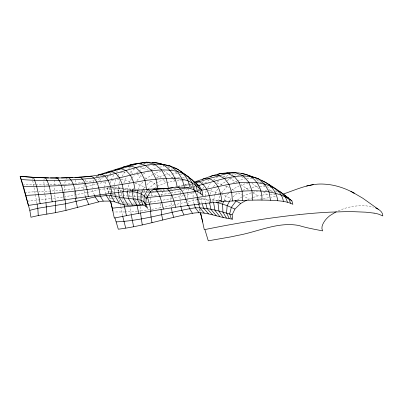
<?xml version="1.0" encoding="UTF-8"?>
<svg xmlns="http://www.w3.org/2000/svg" width="403" height="403" viewBox="0 0 403 403"><rect width="100%" height="100%" fill="white"/><g stroke="black" fill="none" stroke-linecap="round" stroke-linejoin="round"><path stroke-width="0.3" stroke-dasharray="2.02 1.51" d="M64.455 191.224L64.5 185.974M139.922 202.271L139.967 201.077M140.108 197.49L140.461 194.573M198.538 203.666L197.354 199.681L197.405 198.478M197.546 195.46L197.626 193.657M129.721 191.354L129.514 197.928M150.334 203.147L150.803 197.007M201.152 198.2L201.037 199.409L201.999 202.84M35.832 184.922L54.264 184.76L54.722 180.373L55.357 178.957M104.73 187.4L105.339 181.834L107.168 181.365M161.326 196.392L162.731 191.042M171.25 195.823L170.852 198.689L171.265 206.815M206.084 190.775L204.82 199.636L205.585 202.633M84.252 184.151L83.743 187.249L84.298 193.128L85.229 196.07M110.341 183.335L110.82 180.423L114.356 179.798M180.358 193.767L179.864 196.644L180.63 205.308M180.453 193.193L180.846 190.891L171.653 192.961L172.801 190.045M209.359 202.135L208.95 200.311L209.172 199.122M210.064 194.367L210.734 190.8L212.129 188.785M62.138 184.378L64.556 184.262L65.316 180.705M118.487 185.954L117.953 188.312L118.417 191.274M119.016 183.597L119.812 180.055M43.942 179.844L44.169 178.861M215.016 194.387L213.348 201.334L211.701 200.951M215.152 193.808L215.57 192.07L218.189 188.664M188.755 188.533L187.294 194.594L187.501 199.354M123.902 183.118L124.643 180.131L127.101 176.6M147.931 195.913L150.924 195.767L151.654 193.042M93.002 183.531L92.509 185.345L92.655 187.657M93.164 182.927L93.818 180.514L104.654 177.285M123.625 189.35L127.227 190.125L129.635 181.375L131.514 178.861M218.295 201.45L220.088 195.606M132.718 190.151L133.65 187.199M75.809 180.131L74.706 183.466L83.325 182.433M194.387 188.866L195.148 186.654M129.927 190.785L130.542 189.078L139.77 189.405M99.793 180.786L101.47 177.527M138.274 189.667L140.128 185.027L143.408 181.501M223.997 200.623L225.851 196.029L229.352 192.523M197.989 190.684L198.734 189.007M85.053 181.244L85.799 179.673M143.463 189.168L144.491 187.032L134.96 183.063M107.233 177.924L108.049 176.247L110.865 175.32M202.754 188.77L203.878 186.68M230.173 200.115L231.075 198.452L221.791 194.337M111.107 179.904L113.958 174.726M141.221 191.269L141.725 190.382M116.805 177.481L117.439 176.428M117.757 175.904L119.343 173.27M207.731 187.647L210.23 183.597M190.317 186.075L191.561 184.111L184.619 186.216M121.988 176.318L124.713 172.116L126.446 172.267M66.037 179.204L66.928 177.839M213.519 186.765L215.958 183.229M131.892 178.358L134.144 175.34M220.804 185.264L221.554 184.292L226.557 180.977M136.914 180.65L140.818 175.829L141.911 176.343M221.418 192.946L226.924 186.594L228.456 185.682M156.304 191.032L162.928 190.448L164.414 188.775M110.14 173.93L111.817 172.081M145.458 179.3L146.274 178.418L152.727 174.494M201.853 183.073L203.596 181.274M116.326 172.116L117.575 170.857M229.791 192.085L231.1 190.77M231.539 190.332L232.415 189.455L240.611 185.108M146.768 184.881L150.858 181.007L151.956 180.423M209.353 179.607L206.119 182.509L203.263 183.32M128.799 168.61L130.617 167.054M147.891 189.249L154.5 183.612L155.629 183.078M232.909 196.906L237.946 192.649L241.911 195.027M213.489 180.201L217.675 176.831M134.637 168.812L129.912 172.565L134.678 173.693M96.055 176.942L96.957 176.232M184.71 185.32L185.627 184.604L189.214 183.551M155.357 187.863L156.832 186.715M136.703 172.781L138.607 171.381M139.085 171.028L142.899 168.222L145.821 167.084M218.839 180.876L216.305 182.725L223.166 184.982M237.553 199.969L241.936 196.931M143.302 174.146L145.281 172.806M227.055 180.645L230.058 178.66L234.032 177.436M233.06 182.932L236.768 181.088M247.598 199.606L252.676 197.651M156.349 178.091L159.094 176.63L163.689 175.396M156.193 182.811L164.122 179.35M242.868 190.367L246.696 188.589L249.664 187.949M157.326 186.332L165.965 182.609L162.963 179.617M137.549 166.706L140.823 165.311M143.549 164.147L145.186 163.447L146.939 163.24M338.218 210.804L344.439 208.467A45.368 32.598 -15.6 0 1 350.892 206.82A43.856 31.51 -15.6 0 1 358.781 205.777L366.065 205.822L373.51 207.162M251.15 192.836L243.397 195.913L248.661 199.011M148.158 166.167L149.327 165.714M190.951 187.722L195.334 186.105M150.45 169.849L157.241 167.426M222.668 176.59L224.406 176.811L229.04 175.229M231.932 174.242L233.669 173.653M253.25 197.46L257.839 195.903L261.557 195.264M192.488 192.916L183.864 195.541M194.231 192.357L193.062 192.73L193.097 198.674M161.165 171.346L154.339 173.512L160.545 177.748M106.916 176.595L108.049 176.247M96.649 176.761L101.41 175.34M182.544 190.387L187.627 188.871M183.294 195.702L172.655 198.281M237.342 180.932L244.828 178.877M105.339 181.834L87.249 186.488M189.924 184.378L191.667 183.899M164.263 175.24L168.288 174.156L171.411 174.025M248.424 183.038L241.155 184.816L248.722 189.974M275.314 196.241L271.159 197.208M190.841 187.244L194.956 186.302M185.904 202.14L174.731 204.749M86.746 192.553L64.828 196.8L52.642 198.357M87.36 192.412L98.438 189.873M174.121 204.89L162.681 207.333M171.079 177.763L173.446 177.491M172.056 198.417L161.996 200.311M175.668 188.342L169.008 189.521M198.336 191.113L199.525 190.856M86.665 186.614L75.426 188.599M252.036 187.43L256.192 186.534L259.29 186.534M175.461 186.801L177.255 186.413M177.854 186.287L183.833 184.992M184.428 184.866L188.765 184.69M151.634 209.359L162.082 207.459M178.03 186.911L182.801 185.924M183.4 185.803L188.171 184.816M198.155 190.896L199.369 190.649M268.736 197.702L257.759 199.48M99.057 189.748L109.571 188L110.467 192.72M252.837 192.281L257.497 191.39M85.794 182.05L93.818 180.514M166.575 182.494L175.093 180.912L181.612 180.791M197.354 199.681L187.607 201.732L187.531 199.948M262.177 195.153L267.134 194.296L269.587 194.261M128.698 167.069L131.071 166.666M169.87 193.254L159.049 194.891M162.928 190.448L166.575 189.894M27.394 201.198L52.047 198.417M150.324 201.979L160.817 200.528M149.805 209.661L137.902 211.142M120.225 172.675L124.713 172.116M64.369 189.984L73.623 188.866M150.924 195.767L158.424 194.956M152.092 191.41L155.704 191.087M61.256 190.251L51.322 191.017M159.583 167.074L163.719 166.716M139.896 202.87L141.126 202.764M146.642 202.291L149.095 202.084M137.307 211.192L125.348 211.943M64.556 184.262L73.512 183.561M199.193 199.545L204.82 199.636L208.95 200.311M50.702 191.052L38.995 191.611M133.998 198.296L140.204 197.974M140.823 197.938L143.302 197.797M24.669 192.312L38.381 191.637M146.868 192.463L149.266 192.342M54.264 184.76L59.715 184.498M143.146 196.145L134.199 196.231M145.538 196.029L147.332 195.944M172.036 174L177.658 173.764L179.486 174.187M124.749 211.963L113.283 211.978M132.743 203.077L134.531 203.021M135.126 203.006L138.108 202.921M119.394 179.481L115.535 179.587L113.873 187.894L114.563 192.075M143.438 191.642L145.292 191.591M147.765 191.526L148.999 191.49M112.029 187.939L117.953 188.312L122.426 189.088M182.206 180.781L183.985 180.746M270.201 194.256L275.723 194.181M111.918 198.83L110.115 198.855L109.122 194.604M112.518 198.825L115.52 198.785M117.923 198.75L119.122 198.734M121.525 198.699L122.724 198.684L123.681 202.795M134.642 192.629L133.418 192.639L135.252 198.256M140.158 192.574L141.992 192.558M142.607 192.553L145.669 192.523M174.056 177.486L180.106 177.436M265.134 190.594L266.917 190.589M269.295 190.579L272.912 191.057M246.621 178.715L252.117 178.715M259.91 186.539L264.872 186.539M35.212 184.917L23.591 184.776M131.816 196.206L123.232 195.752M110.402 187.687L119.61 188.705L134.214 189.581M125.953 192.438L131.549 192.589M123.65 202.991L126.094 203.057M126.703 203.077L129.761 203.162L129.902 204.386M143.342 163.391L148.722 164.182M138.466 191.632L140.969 191.712M221.297 200.583L212.19 199.938M224.32 200.724L226.128 200.81M221.333 200.588L211.877 199.868M224.411 200.744L226.259 200.835M219.086 200.467L220.879 200.558M107.334 187.35L108.412 191.561L114.694 191.934M120.134 195.536L122.613 195.707M122.235 190.684L107.415 188.71L108.382 192.911M107.949 187.42L109.787 187.622M210.638 199.727L199.253 198.261M111.666 194.503L114.074 194.82M114.679 194.896L118.291 195.369M207.883 190.418L215.57 192.07L220.627 193.853M111.314 186.992L130.542 189.078L131.811 189.531M121.122 179.632L124.643 180.131L131.408 181.934M275.34 191.541L278.377 192.14M139.952 167.583L142.899 168.222L148.752 170.454M169.673 166.958L167.265 166.414L172.333 169.673M266.69 186.816L270.892 187.788M180.101 174.328L183.148 175.033M182.499 177.557L185.385 178.232M187.697 178.776L188.851 179.043M127.227 190.125L128.366 190.397M261.643 182.771L260.474 182.463L255.17 178.715M255.759 178.892L258.122 179.592M224.406 176.811L226.103 177.365M228.924 178.287L237.13 182.337M234.219 173.839L238.611 175.325M136.934 174.428L140.818 175.829M152.782 165.24L155.014 166.122M225.312 185.904L229.121 187.743M144.642 177.642L147.805 179.28M241.78 176.796L243.331 177.617M232.415 189.455L234.929 190.906M252.762 192.715L257.839 195.903M144.491 187.032L145.463 187.662M263.592 191.949L267.134 194.296M272.388 191.883L268.67 189.108M190.629 186.02L192.03 187.017M150.858 181.007L154.5 183.612L156.923 185.944M163.442 170.62L168.288 174.156L173.31 178.781M259.124 188.755L251.82 183.189M175.25 171.88L177.658 173.764M263.668 185.058L265.033 186.171M275.234 189.581L276.584 190.679M173.668 179.204L175.093 180.912M143.831 189.788L145.362 192.065M146.324 194.196L146.979 195.873M94.433 195.173L92.871 191.123L92.796 189.969M120.976 192.307L119.61 188.705L118.749 188.035L118.578 191.48M197.112 198.336L197.475 199.611M194.12 203.837L193.108 200.457L193.097 199.268M187.924 202.87L188.241 204.009M121.132 192.886L122.245 196.946M135.715 200.079L136.33 202.508M197.823 200.936L198.024 201.742M200.014 211.353L199.314 208.558M109.228 196.387L109.938 199.233M198.246 202.644L198.488 203.636M104.594 188.634L105.702 193.239M108.412 191.561L108.981 193.994M199.742 208.996L200.296 211.419M197.737 201.933L197.944 202.84M122.583 215.741L120.104 203.5M197.258 199.747L196.996 198.397M75.19 197.42L74.469 191.652M36.99 203.53L32.799 181.023M131.146 214.195L130.184 206.84M119.53 199.787L119.893 202.271M44.914 194.357L43.846 181.501M44.99 194.946L45.897 202.115M140.425 212.18L140.048 205.973M65.069 199.132L64.495 191.843M55.211 200.618L54.319 187.194M160.842 203.52L160.883 207.711M32.628 177.799L32.638 179.385M197.379 200.598A51.302 0.735 75.3 0 1 197.017 198.84"/><path stroke-width="0.6" d="M97.858 175.527L98.76 174.821L131.449 164.489L146.39 162.182L153.946 162.414L169.93 165.9L176.287 168.454L181.587 171.985L188.347 176.751L199.178 185.874L201.812 190.226L202.951 195.626C193.314 186.614 180.892 186.055 168.429 188.362C145.533 188.836 122.774 191.536 100.146 194.896C98.866 188.251 97.884 179.673 91.229 176.202C72.006 178.071 52.627 178.453 33.343 177.335L20.15 176.323L29.812 210.321L30.96 217.237L38.27 215.54L55.392 212.688L55.609 205.631L55.261 201.248M150.435 191.692L147.891 189.249L144.249 195.913L143.886 201.722L145.795 206.24L147.634 208.321L145.785 203.938L146.213 198.734L150.435 191.692L154.374 188.629M132.718 190.151L132.345 191.334L133.232 199.001L136.829 205.011L143.166 205.026L145.795 206.24M138.043 190.246L137.116 192.563L137.418 199.465L140.239 204.84M223.766 201.198L222.607 204.064L222.899 212.089L226.471 218.104L232.677 219.277L232.118 214.784L234.944 209.061L240.682 203.475L246.535 200.2M143.206 189.702L141.151 193.974L140.99 200.22L143.166 205.026M229.871 200.664L227.166 205.641L226.546 212.9L229.156 218.451M240.682 203.475L236.087 200.986L231.362 207.313L229.695 213.766L231.277 218.784M106.115 173.119L107.51 172.217L111.571 171.602L138.355 163.502L146.39 162.182L154.445 164.132L162.631 164.424L169.93 165.9L177.396 171.386L183.572 173.673L188.347 176.751L192.337 183.108L193.873 189.637M114.749 170.338L116.215 169.467L121.026 168.741L125.973 170.474L130.456 175.179L133.64 182.257L135.146 190.387M121.998 167.865L124.119 166.706L129.917 165.85L135.897 167.653L141.262 172.741L144.979 180.484L146.586 189.425M202.513 179.491L204.135 178.625C214.92 178.851 224.713 172.172 235.71 172.756C243.528 172.902 250.651 176.297 258.006 178.544C270.136 184.509 281.642 192.15 291.923 200.926L292.865 204.316C285.989 200.8 278.02 200.81 270.499 200.276C254.283 199.712 238.047 200.417 221.887 201.767C185.738 204.981 149.871 210.84 114.326 218.073L110.503 200.608M129.343 165.552L131.449 164.489L138.355 163.502L145.433 165.381L154.445 164.132L161.482 169.779L166.263 178.368L168.429 188.362M336.263 211.731L330.107 215.489A25.213 18.115 -15.6 0 0 326.919 218.31A25.54 18.352 -15.6 0 0 325.186 220.305C323.06 223.197 320.622 227.347 322.642 230.889C314.819 229.332 306.844 227.962 299.157 225.584C278.211 221.348 257.87 231.916 237.579 235.423A54.828 9.707 -12.6 0 1 230.879 236.878L208.27 240.818L205.016 229.937M137.292 163.769L138.42 163.24L141.498 163.336M210.175 176.736L212.441 175.678L220.119 173.567L227.171 172.857L235.71 172.756L243.226 175.869L251.089 176.63L258.006 178.544L264.746 184.252L269.033 191.914L270.499 200.276M217.222 174.776L220.119 173.567L227.675 173.471L234.36 176.529L239.311 182.73L242.132 191.158L242.626 200.422M225.458 173.502L227.171 172.857L230.128 173.219M283.289 194.024C296.527 189.581 309.756 183.093 324.093 184.131C334.661 184.66 344.983 188.04 354.187 193.173L350.847 191.339M195.143 182.952L209.268 178.62C218.421 182.166 220.985 192.966 221.887 201.767M55.392 212.688L65.996 210.391L98.644 201.898L103.249 201.117L109.823 201.087L114.533 201.817L123.681 204.789L128.048 205.187L136.829 205.011M114.92 217.801L118.301 229.206C143.488 226.123 167.598 217.837 192.493 213.318C204.19 210.991 215.167 216.275 226.471 218.104M29.812 210.321L37.827 208.301L65.553 203.807L95.103 196.906L106.261 195.541L111.027 195.672L123.746 197.878L137.418 199.465L140.99 200.22L143.886 201.722L145.785 203.938M197.883 185.592C212.945 182.171 227.614 176.242 243.226 175.869L248.802 182.176L251.976 190.73L252.54 200.125M306.517 186.025L313.363 184.599M196.337 191.269L171.759 195.198L146.4 197.616M201.188 190.276C219.69 186.765 238.238 180.484 257.295 182.75C268.393 184.312 281.359 188.685 283.39 201.389M189.067 187.586L169.341 190.815L149.866 192.312M74.842 177.516C87.249 176.937 99.753 175.592 111.571 171.602L115.676 173.29L119.429 177.683L122.19 184.206L123.676 191.672M20.15 176.323L23.445 186.297L28.412 205.439L64.273 199.893L100.146 194.896M153.1 189.521L166.968 188.493L173.114 187.612M98.76 174.821L101.788 174.434L105.077 176.136L108.16 180.272L110.518 186.317L111.888 193.284M152.193 162.621C165.991 161.588 175.93 174.695 177.154 187.435M88.589 176.514L91.229 176.202M112.195 208.195L142.692 204.9M145.795 204.543C178.076 201.288 209.918 194.805 242.132 191.158C259.064 190.11 277.622 190.604 291.923 200.926M299.107 214.598L301.756 214.325A196.679 34.829 -12.6 0 1 329.437 212.18L343.598 211.721A238.606 42.255 -12.6 0 1 354.6 211.726L365.874 212.185L374.065 213.122M159.694 163.981L160.928 163.855L163.809 165.018M77.885 177.391L80.197 177.164C86.333 181.365 87.038 189.758 88.322 196.488M116.064 221.877C143.06 220.819 168.802 211.923 195.304 207.787C207.822 207.595 220.234 211.207 232.118 214.784M163.553 188.453L153.684 189.254L155.573 189.45C160.434 194.795 161.608 202.351 163.442 209.102M61.352 177.924L68.888 177.703C74.495 182.776 75.054 191.113 76.343 198.13M25.943 195.415C65.926 193.218 105.586 187.445 144.979 180.484C159.21 178.851 174.146 176.333 188.105 180.836C193.173 183.184 197.425 186.841 201.812 190.226M66.928 177.839L73.019 177.592M50.385 177.945L57.357 177.965C62.394 184.01 62.954 192.433 64.273 199.893M55.78 178.015L58.873 177.965M241.054 173.592C254.273 174.096 262.57 187.748 261.96 200.079M248.147 175.663L249.351 175.658L253.054 177.602M23.445 186.297C51.77 186.73 80.212 185.002 108.16 180.272C130.93 176.156 154.011 166.273 177.396 171.386L182.211 179.209L184.388 187.314M32.623 177.275L48.592 177.924M44.395 177.874L45.564 177.894C50.017 185.032 50.798 193.767 52.173 201.893M21.359 179.526C45.574 181.39 69.951 180.66 94.08 177.995C111.611 175.632 128.184 169.069 145.433 165.381L151.709 170.812L156.001 179.123L157.805 188.77M20.367 176.373L33.343 177.335C37.197 185.637 38.572 194.845 40.149 203.797M173.28 167.774C182.655 169.774 188.609 179.098 190.151 188.105M180.418 171.718L181.587 171.985L185.274 174.988M130.068 190.795C135.766 192.438 143.151 192.866 146.213 198.734M268.06 184.458L269.224 184.765L272.488 187.365M216.215 202.135L227.166 205.641L234.944 209.061M261.663 180.645C270.317 183.441 276.619 191.752 277.753 200.714M286.906 197.072L288.563 197.787M375.586 207.898C378.901 209.288 382.976 211.852 382.83 215.927L378.654 214.184A118.215 20.936 -12.6 0 0 374.065 213.116M283.082 194.377L284.654 195.123L288.85 199.037L290.593 203.243M234.974 200.422L236.087 200.986M353.552 192.825L362.765 198.2L378.241 209.222M278.609 191.032L280.71 192.171L285.415 197.022L287.551 202.251M196.674 184.196L199.178 185.874M193.989 181.778L196.422 183.441L199.591 188.488L200.956 194.06M186.196 175.738L187.168 176.408M189.601 178.096L192.513 180.116L196.1 185.798L197.601 191.994M178.489 187.289C184.111 191.591 185.798 199.097 187.803 205.545M166.968 188.493C172.308 193.203 173.769 200.694 175.718 207.233M208.537 213.822L203.444 207.988L202.321 203.983M212.487 214.804L207.122 208.623L205.742 203.233M204.25 213.061L199.722 207.651L198.709 204.235M216.31 215.832L210.996 209.439L209.495 202.744M219.952 216.799L214.98 210.346L213.565 202.538M199.092 212.804L195.304 207.787L194.291 204.402M98.644 201.898L95.103 196.906L94.433 195.173M223.363 217.585L218.98 211.253L217.937 202.618M193.405 189.017L195.123 191.516L197.752 197.525L199.586 204.059M109.823 201.087L106.261 195.541L105.843 193.818M192.493 213.318L189.516 208.568L188.564 205.147M132.406 205.082L128.391 198.452L127.393 191.314M103.249 201.117L100.226 196.07L99.899 194.941M128.048 205.187L123.746 197.878L122.779 191.435M123.681 204.789L119.338 197.198L118.507 191.868M114.533 201.817L111.027 195.672L110.578 193.309M119.071 203.052L115.258 196.251L114.664 192.669M88.756 204.467L85.411 196.659M183.939 214.854L181.723 210.134L180.766 205.908M147.201 196.432L149.523 204.109L151.075 211.147M173.738 217.257L172.141 212.351L171.461 208.044M125.701 228.033L122.724 216.351M112.971 210.814L110.367 200.941M200.397 212.849L200.8 214.411M77.502 207.505L75.301 198.004M124.089 204.558L126.431 215.655M210.955 202.795C209.369 194.981 207.031 185.597 199.198 181.844L195.198 181.793L212.441 175.678L218.814 175.622L224.562 178.514L228.969 184.347L231.66 192.271L232.42 200.971M133.595 226.677L131.247 214.809M200.644 212.955L202.835 222.904A29.484 0.534 77.7 0 1 204.291 229.685A214.195 37.932 -12.6 0 1 299.051 214.628M162.787 220.053L161.628 214.819L161.069 209.484M137.101 205.545L138.708 213.338M142.274 224.985L140.491 212.799M37.091 204.125L37.827 208.301L38.27 215.54M152.027 222.768L151.044 217.146L150.5 210.744M45.972 202.724L46.864 214.169M65.13 199.717L65.996 210.391M202.8 222.068A25.198 0.7 74.4 0 1 200.634 213.887"/></g></svg>
